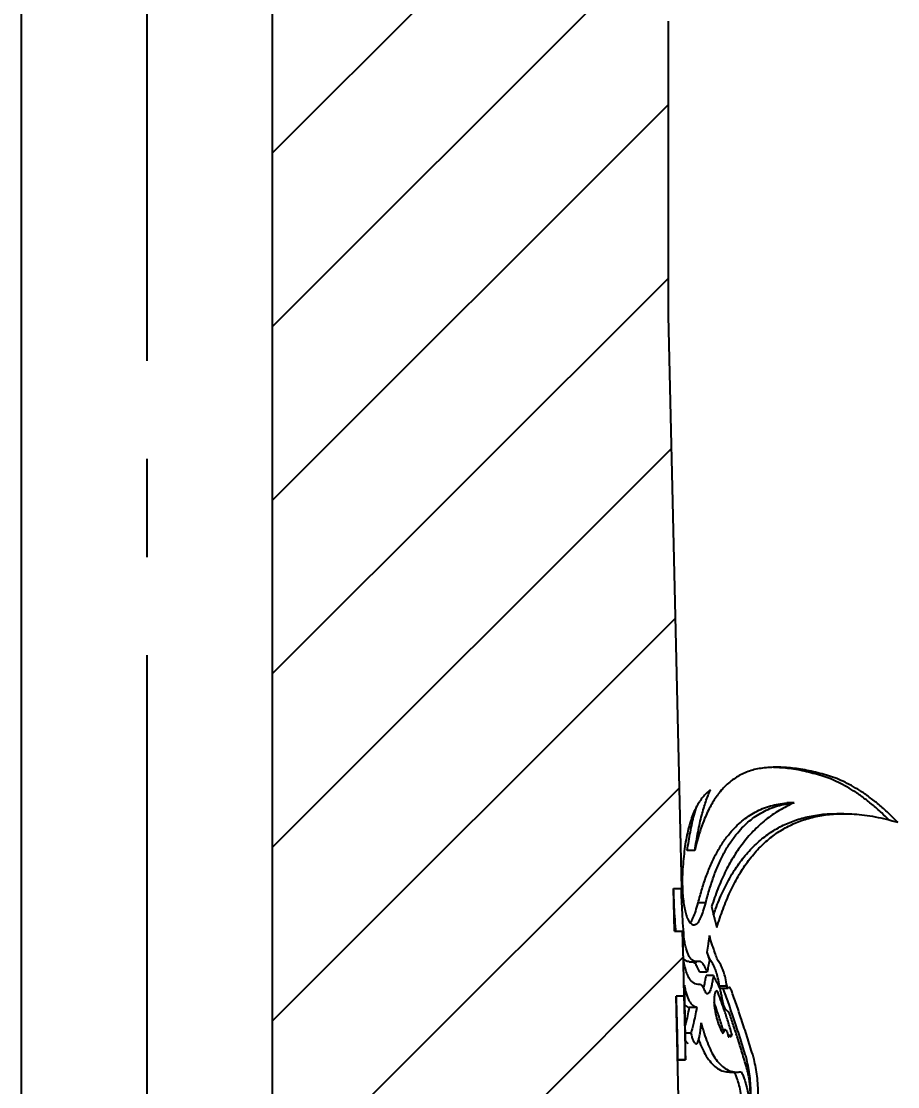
# Model space of a CAD drawing. Header units: millimetres. Extents: x 8 to 871, y 8 to 585.
# Drawn here: x 302.96 to 325.62, y 298.77 to 326.33 of the extents above; entities that cross this region are included whole.
import ezdxf

# ---------------------------------------------------------------- set-up
doc = ezdxf.new("R2010")
doc.units = ezdxf.units.MM
doc.linetypes.add('CENTERX2', pattern=[20.32, 12.7, -2.54, 2.54, -2.54])
for name, color, linetype in [('CENTERLINE', 4, 'CENTERX2'), ('DIMENSIONS', 2, 'Continuous'), ('HATCH', 3, 'Continuous')]:
    doc.layers.add(name, color=color, linetype=linetype)
doc.layers.add('OUTLINE', color=7, linetype='Continuous', lineweight=25)
doc.styles.add('SLDTEXTSTYLE0', font='TXT', dxfattribs={"width": 0.75})
doc.dimstyles.new('SLDDIMSTYLE8', dxfattribs={"dimtxt": 3.5, "dimasz": 2, "dimexe": 0, "dimexo": 0.0625, "dimgap": 0.875, "dimtad": 1, "dimdec": 4, "dimzin": 12, "dimdsep": 46, "dimtxsty": 'SLDTEXTSTYLE0', "dimsah": 1, "dimcen": 0.09, "dimazin": 3, "dimtfac": 1, "dimtofl": 0, "dimtmove": 0, "dimatfit": 3, "dimfxl": 0, "dimfrac": 2, "dimtolj": 1, "dimtzin": 12, "dimarcsym": 0})

# ---------------------------------------------------------------- blocks, each defined once
blk = doc.blocks.new('_D_13')
at = {"layer": 'DIMENSIONS'}
blk.add_arc((306.209, 330.135), 79.007, 79, 90, dxfattribs=at)
for points in [[(306.209, 409.142), (308.202, 408.617), (308.215, 409.617)], [(321.284, 407.69), (319.405, 408.539), (319.227, 407.555)]]:
    blk.add_solid(points, dxfattribs=at)
at = {"layer": 'DIMENSIONS', "insert": (310.711, 413.607), "char_height": 3.5, "attachment_point": 1, "rotation": 354.5, "style": 'SLDTEXTSTYLE0'}
blk.add_mtext('11°', dxfattribs=at)

msp = doc.modelspace()

# ---------------------------------------------------------------- hatches: boundary and pattern name
at = {"layer": 'HATCH'}
h = msp.add_hatch(dxfattribs=at)
h.set_pattern_fill('ANSI31', color=256, angle=3e-322, style=0)
edge = h.paths.add_edge_path(flags=0)
edge.add_line((320.34869, 290.09243), (320.33579, 290.64907))
edge.add_spline(control_points=[(320.33579, 290.64907), (320.26911, 290.64907), (320.20242, 290.64907), (320.13574, 290.64907)], knot_values=[0.00000173, 0.00000173, 0.00000173, 0.00000173, 0.00020178, 0.00020178, 0.00020178, 0.00020178], weights=[1, 1, 1, 1], degree=3, periodic=0)
edge.add_line((320.13574, 290.64907), (320.12031, 291.31453))
edge.add_line((320.12031, 291.31453), (320.32037, 291.31453))
edge.add_line((320.32037, 291.31453), (320.31445, 291.56971))
edge.add_line((320.31445, 291.56971), (320.1144, 291.56971))
edge.add_line((320.1144, 291.56971), (319.89323, 301.11118))
edge.add_spline(control_points=[(319.89323, 301.11118), (319.95992, 301.11118), (320.0266, 301.11118), (320.09329, 301.11118)], knot_values=[0.0000041, 0.0000041, 0.0000041, 0.0000041, 0.00020416, 0.00020416, 0.00020416, 0.00020416], weights=[1, 1, 1, 1], degree=3, periodic=0)
edge.add_line((320.09329, 301.11118), (320.05436, 302.7904))
edge.add_spline(control_points=[(320.05436, 302.7904), (319.98768, 302.7904), (319.92099, 302.7904), (319.85431, 302.7904)], knot_values=[0.00001457, 0.00001457, 0.00001457, 0.00001457, 0.00021462, 0.00021462, 0.00021462, 0.00021462], weights=[1, 1, 1, 1], degree=3, periodic=0)
edge.add_line((319.85431, 302.7904), (319.82857, 303.90073))
edge.add_line((319.82857, 303.90073), (320.02863, 303.90073))
edge.add_line((320.02863, 303.90073), (319.68518, 318.71755))
edge.add_arc((324.68384, 318.83342), 5, 180, 181.327843, ccw=False)
edge.add_line((319.68384, 318.83342), (319.68384, 326.33342))
edge.add_arc((342.38384, 326.33342), 22.7, 169.323301, 180, ccw=False)
edge.add_line((320.07682, 330.53898), (309.99461, 332.57812))
edge.add_line((309.99461, 332.57812), (309.45884, 329.8218))
edge.add_line((309.45884, 329.8218), (309.45884, 182.95846))
edge.add_line((309.45884, 182.95846), (321.48384, 187.3352))
edge.add_arc((344.60884, 196.6352), 24.925, 180, 201.908125, ccw=False)
edge.add_line((319.68384, 196.6352), (319.68384, 202.4352))
edge.add_arc((339.68384, 202.4352), 20, 163.903735, 180, ccw=False)
edge.add_line((320.46789, 207.98024), (321.6945, 212.23094))
edge.add_arc((312.0865, 215.00347), 10.00003, 343.903735, 361.327843)
edge.add_line((322.08384, 215.2352), (320.86957, 267.62077))
edge.add_line((320.86957, 267.62077), (320.66952, 267.62077))
edge.add_line((320.66952, 267.62077), (320.61786, 269.84941))
edge.add_line((320.61786, 269.84941), (320.81792, 269.84941))
edge.add_line((320.81792, 269.84941), (320.73265, 273.52812))
edge.add_spline(control_points=[(320.73265, 273.52812), (320.66596, 273.52812), (320.59928, 273.52812), (320.53259, 273.52812)], knot_values=[0.00000702, 0.00000702, 0.00000702, 0.00000702, 0.00020707, 0.00020707, 0.00020707, 0.00020707], weights=[1, 1, 1, 1], degree=3, periodic=0)
edge.add_line((320.53259, 273.52812), (320.43569, 277.70853))
edge.add_spline(control_points=[(320.43569, 277.70853), (320.50238, 277.70853), (320.56906, 277.70853), (320.63575, 277.70853)], knot_values=[0.00008027, 0.00008027, 0.00008027, 0.00008027, 0.00028033, 0.00028033, 0.00028033, 0.00028033], weights=[1, 1, 1, 1], degree=3, periodic=0)
edge.add_line((320.63575, 277.70853), (320.49424, 283.81314))
edge.add_spline(control_points=[(320.49424, 283.81314), (320.42756, 283.81314), (320.36088, 283.81314), (320.29419, 283.81314)], knot_values=[0.0000165, 0.0000165, 0.0000165, 0.0000165, 0.00021656, 0.00021656, 0.00021656, 0.00021656], weights=[1, 1, 1, 1], degree=3, periodic=0)
edge.add_line((320.29419, 283.81314), (320.18597, 288.48212))
edge.add_spline(control_points=[(320.18597, 288.48212), (320.25265, 288.48212), (320.31934, 288.48212), (320.38602, 288.48212)], knot_values=[0.00000364, 0.00000364, 0.00000364, 0.00000364, 0.00020369, 0.00020369, 0.00020369, 0.00020369], weights=[1, 1, 1, 1], degree=3, periodic=0)
edge.add_line((320.38602, 288.48212), (320.36342, 289.45728))
edge.add_line((320.36342, 289.45728), (320.16336, 289.45728))
edge.add_line((320.16336, 289.45728), (320.14864, 290.09243))
edge.add_line((320.14864, 290.09243), (320.34869, 290.09243))

# ---------------------------------------------------------------- linework, layer by layer
at = {"layer": 'CENTERLINE'}
msp.add_line((306.20884, 431.85122), (306.20884, 158.80087), dxfattribs=at)
at = {"layer": 'OUTLINE'}
for p, q in [((302.95884, 429.83342), (302.95884, 156.8852)), ((309.45884, 182.95846), (309.45884, 329.8218)), ((319.68384, 326.33342), (319.68384, 318.83342)), ((319.68518, 318.71755), (320.02863, 303.90073)), ((322.94269, 306.11738), (322.75997, 306.11738)), ((324.22797, 305.83284), (324.04775, 305.83284)), ((320.37788, 304.88187), (320.18, 304.88187)), ((319.85431, 302.7904), (319.82857, 303.90073)), ((319.82857, 303.90073), (320.02863, 303.90073)), ((320.65759, 303.52459), (320.46116, 303.52459)), ((319.85431, 302.7904), (320.05436, 302.7904)), ((320.05436, 302.7904), (320.09329, 301.11118)), ((320.07286, 302.23748), (320.05436, 302.7904)), ((320.10383, 302.57751), (320.06149, 302.57751)), ((320.69952, 302.23949), (320.69228, 302.26119)), ((320.22748, 302.0047), (320.42638, 302.0047)), ((320.49411, 302.01), (320.47872, 302.012)), ((320.69743, 301.73295), (320.501, 301.73295)), ((320.86239, 301.64763), (320.66692, 301.64763)), ((320.50779, 301.41154), (320.49671, 301.41258)), ((320.51249, 301.41394), (320.50234, 301.41394)), ((320.61882, 301.40573), (320.59999, 301.32584)), ((321.21068, 301.36965), (321.01721, 301.36965)), ((321.03909, 301.31808), (321.23593, 301.31808)), ((320.1144, 291.56971), (319.89323, 301.11118)), ((320.09329, 301.11118), (319.89323, 301.11118)), ((320.42676, 300.82365), (320.22863, 300.82365)), ((321.1713, 300.24187), (321.0514, 300.24187)), ((320.27332, 300.1578), (320.13382, 300.1578)), ((320.41966, 299.88407), (320.42629, 299.88407)), ((321.34331, 300.09408), (321.23774, 300.09408)), ((321.24317, 300.06308), (321.25319, 300.06333)), ((319.93334, 299.46311), (319.93367, 299.46447)), ((320.13338, 299.46311), (319.93334, 299.46311)), ((319.93367, 299.46259), (320.13505, 299.46259)), ((320.13338, 299.46311), (320.13371, 299.46445)), ((321.27608, 299.14831), (321.46956, 299.14831))]:
    msp.add_line(p, q, dxfattribs=at)
msp.add_arc((324.68384, 318.83342), 5, 180, 181.327843, dxfattribs=at)
for points, knots in [([(322.12737, 307.0138), (322.06984, 307.00475), (321.95477, 306.98664), (321.79146, 306.93995), (321.63515, 306.87867), (321.48689, 306.80134), (321.34683, 306.7084), (321.21478, 306.59959), (321.09063, 306.47459), (320.94499, 306.29764), (320.78692, 306.05112), (320.64376, 305.75411), (320.53428, 305.45681), (320.45017, 305.17694), (320.40198, 304.98022), (320.37788, 304.88187)], [0, 0, 0, 0, 0.066008183, 0.132016401, 0.198343225, 0.264669597, 0.33068111, 0.396692558, 0.463042935, 0.529393308, 0.64608718, 0.762784187, 0.841821951, 0.920914467, 1, 1, 1, 1]), ([(323.78256, 306.83278), (323.63015, 306.87296), (323.3249, 306.95345), (322.89886, 307.01815), (322.49483, 307.04478), (322.24998, 307.02414), (322.12737, 307.0138)], [0, 0, 0, 0, 0.24822955, 0.49715449, 0.74821515, 1, 1, 1, 1]), ([(323.60483, 306.83278), (323.45172, 306.87266), (323.14508, 306.95252), (322.74631, 307.01664), (322.51116, 307.02582), (322.40814, 307.02984)], [0, 0, 0, 0, 0.35909926, 0.71919732, 1, 1, 1, 1]), ([(325.39545, 305.67214), (325.33431, 305.73298), (325.19163, 305.87498), (324.96602, 306.07046), (324.72017, 306.26289), (324.48265, 306.42556), (324.25411, 306.56188), (324.03469, 306.67352), (323.81752, 306.76631), (323.67573, 306.81062), (323.60483, 306.83278)], [0, 0, 0, 0, 0.10120771, 0.23619327, 0.3707824, 0.50575347, 0.62874059, 0.75172825, 0.875864, 1, 1, 1, 1]), ([(325.62313, 305.61299), (325.54194, 305.69447), (325.37931, 305.85768), (325.13368, 306.07259), (324.88799, 306.26545), (324.65144, 306.42808), (324.42462, 306.56377), (324.20767, 306.67455), (323.99292, 306.76669), (323.85268, 306.81075), (323.78256, 306.83278)], [0, 0, 0, 0, 0.13091903, 0.26222779, 0.39314552, 0.52444019, 0.64277837, 0.76111652, 0.88055838, 1, 1, 1, 1]), ([(320.7788, 306.45281), (320.74455, 306.4247), (320.67606, 306.36847), (320.5831, 306.26538), (320.4973, 306.14829), (320.41744, 306.01258), (320.3441, 305.85744), (320.27774, 305.68134), (320.22, 305.48778), (320.17041, 305.27606), (320.12894, 305.04721), (320.09569, 304.79853), (320.07018, 304.52769), (320.05927, 304.33911), (320.05382, 304.24482)], [0, 0, 0, 0, 0.07840134, 0.156802271, 0.235558874, 0.314315213, 0.398865516, 0.483415809, 0.568415956, 0.653417695, 0.739825233, 0.826227058, 0.913105541, 1, 1, 1, 1]), ([(320.37788, 304.88187), (320.40372, 305.04478), (320.45539, 305.37061), (320.55115, 305.78622), (320.65725, 306.15087), (320.73822, 306.35201), (320.7788, 306.45281)], [0, 0, 0, 0, 0.26447488, 0.52895169, 0.76396261, 1, 1, 1, 1]), ([(320.18, 304.88187), (320.20606, 305.04388), (320.25818, 305.36789), (320.34307, 305.74739), (320.40685, 305.95293), (320.4311, 306.0311)], [0, 0, 0, 0, 0.38258848, 0.76517974, 1, 1, 1, 1]), ([(320.46116, 303.52459), (320.49453, 303.64693), (320.56128, 303.89162), (320.67636, 304.23608), (320.80544, 304.55481), (320.95046, 304.84332), (321.11102, 305.10665), (321.27403, 305.32345), (321.43602, 305.50041), (321.59402, 305.64432), (321.76173, 305.76992), (321.94022, 305.87812), (322.12913, 305.96899), (322.32935, 306.03951), (322.53903, 306.0849), (322.68632, 306.10655), (322.75997, 306.11738)], [0, 0, 0, 0, 0.07966747, 0.1593509, 0.23896806, 0.32020123, 0.40148248, 0.48271267, 0.54637412, 0.61003563, 0.67408305, 0.7381312, 0.80339365, 0.86865086, 0.9343193, 1, 1, 1, 1]), ([(320.65759, 303.52459), (320.69089, 303.64742), (320.7575, 303.8931), (320.87244, 304.23885), (321.00148, 304.55879), (321.14656, 304.84834), (321.30731, 305.11246), (321.47013, 305.3291), (321.63138, 305.50524), (321.78798, 305.64793), (321.95416, 305.7725), (322.13097, 305.87985), (322.31809, 305.97002), (322.51637, 306.03997), (322.72398, 306.08504), (322.86978, 306.1066), (322.94269, 306.11738)], [0, 0, 0, 0, 0.08008011, 0.16017693, 0.24020602, 0.32188531, 0.40361401, 0.48529017, 0.54863471, 0.61197961, 0.67570784, 0.73943675, 0.80437389, 0.86930577, 0.9346469, 1, 1, 1, 1]), ([(322.94269, 306.11738), (322.81311, 306.05414), (322.55356, 305.92747), (322.2034, 305.67937), (321.88194, 305.38711), (321.60281, 305.05842), (321.36105, 304.69924), (321.15218, 304.31834), (320.96621, 303.89301), (320.86048, 303.58473), (320.8076, 303.43057)], [0, 0, 0, 0, 0.13147039, 0.263342088, 0.394816253, 0.526720279, 0.644427847, 0.762137772, 0.881048352, 1, 1, 1, 1]), ([(320.8618, 303.21232), (320.879, 303.26374), (320.95001, 303.47603), (321.09604, 303.81819), (321.30561, 304.22859), (321.54494, 304.59122), (321.81224, 304.91329), (322.10202, 305.18374), (322.413, 305.40494), (322.74341, 305.57912), (323.10049, 305.71157), (323.48659, 305.79548), (323.80586, 305.83385), (324.00192, 305.82866), (324.05263, 305.82732)], [0, 0, 0, 0, 0.02971596, 0.1226906, 0.21556245, 0.31126004, 0.40704482, 0.50274067, 0.59439361, 0.6861228, 0.77777497, 0.87233108, 0.96697378, 1, 1, 1, 1]), ([(320.94536, 302.88634), (320.99788, 303.04765), (321.10296, 303.37035), (321.28675, 303.81629), (321.49509, 304.22458), (321.73182, 304.58707), (321.99658, 304.90886), (322.28354, 305.17948), (322.59163, 305.401), (322.91889, 305.57591), (323.273, 305.70851), (323.65456, 305.79583), (324.06287, 305.83676), (324.43652, 305.83227), (324.76579, 305.80141), (325.04437, 305.75714), (325.32936, 305.69087), (325.5252, 305.63895), (325.62313, 305.61299)], [0, 0, 0, 0, 0.06857197, 0.13717123, 0.20569457, 0.27630206, 0.34697368, 0.41757959, 0.48520496, 0.55288662, 0.62051133, 0.69029084, 0.76013462, 0.82991916, 0.872328, 0.91473476, 0.95736412, 1, 1, 1, 1]), ([(320.05382, 304.24482), (320.05304, 304.22145), (320.05148, 304.17469), (320.05164, 304.07208), (320.05351, 303.96247), (320.05682, 303.85725), (320.06115, 303.76495), (320.06514, 303.70827), (320.06757, 303.68493), (320.06814, 303.67938)], [0, 0, 0, 0, 0.16597048, 0.33214085, 0.4917695, 0.63883839, 0.79010945, 0.95004585, 1, 1, 1, 1]), ([(319.88752, 302.7904), (319.88391, 302.83609), (319.87104, 302.9986), (319.8544, 303.27015), (319.8374, 303.59502), (319.83152, 303.79882), (319.82857, 303.90073)], [0, 0, 0, 0, 0.11505187, 0.40927287, 0.70462708, 1, 1, 1, 1]), ([(320.10383, 302.57751), (320.09446, 302.69455), (320.07573, 302.92863), (320.05425, 303.27022), (320.03749, 303.59487), (320.03158, 303.79877), (320.02863, 303.90073)], [0, 0, 0, 0, 0.24954495, 0.49904916, 0.74951655, 1, 1, 1, 1]), ([(320.06814, 303.67938), (320.07636, 303.61322), (320.09282, 303.48056), (320.12413, 303.31903), (320.16072, 303.18504), (320.20085, 303.0875), (320.24346, 303.02019), (320.28779, 302.97872), (320.33613, 302.95743), (320.37184, 302.96201), (320.38969, 302.96429)], [0, 0, 0, 0, 0.13533315, 0.27133662, 0.40666523, 0.54263373, 0.65622001, 0.76980637, 0.88490319, 1, 1, 1, 1]), ([(320.25642, 303.01225), (320.25857, 303.01435), (320.2727, 303.02818), (320.29965, 303.07165), (320.34526, 303.16017), (320.40019, 303.3003), (320.44072, 303.44939), (320.46116, 303.52459)], [0, 0, 0, 0, 0.03206886, 0.21160362, 0.39218762, 0.69341776, 1, 1, 1, 1]), ([(320.38969, 302.96429), (320.40129, 302.96896), (320.42455, 302.97832), (320.46075, 303.01634), (320.49767, 303.07164), (320.54308, 303.16223), (320.59744, 303.30165), (320.63742, 303.44985), (320.65759, 303.52459)], [0, 0, 0, 0, 0.1358856, 0.27258412, 0.40846962, 0.5451671, 0.7705927, 1, 1, 1, 1]), ([(320.8076, 303.43057), (320.81906, 303.38397), (320.84198, 303.29078), (320.88752, 303.10938), (320.92248, 302.97456), (320.94536, 302.88634)], [0, 0, 0, 0, 0.25686469, 0.51372896, 1, 1, 1, 1]), ([(320.75276, 302.68031), (320.74734, 302.64368), (320.73649, 302.57042), (320.71566, 302.4271), (320.70062, 302.32039), (320.69074, 302.25032)], [0, 0, 0, 0, 0.255559242, 0.511117982, 1, 1, 1, 1]), ([(320.89472, 302.23949), (320.88206, 302.27753), (320.85675, 302.3536), (320.80899, 302.50054), (320.77493, 302.60944), (320.75276, 302.68031)], [0, 0, 0, 0, 0.25883241, 0.51766387, 1, 1, 1, 1]), ([(320.47872, 302.012), (320.45473, 302.00802), (320.40669, 302.00003), (320.34249, 302.02074), (320.28419, 302.06531), (320.23491, 302.13262), (320.19345, 302.21785), (320.15884, 302.31791), (320.12851, 302.43568), (320.11205, 302.53023), (320.10383, 302.57751)], [0, 0, 0, 0, 0.13402918, 0.26846417, 0.402493, 0.5369254, 0.65216824, 0.76741111, 0.88370567, 1, 1, 1, 1]), ([(320.49671, 301.41258), (320.47155, 301.41431), (320.42122, 301.41775), (320.35436, 301.44624), (320.29394, 301.49192), (320.23426, 301.56427), (320.17841, 301.67115), (320.1302, 301.82356), (320.09375, 302.00848), (320.07983, 302.16107), (320.07286, 302.23748)], [0, 0, 0, 0, 0.10499434, 0.20998857, 0.31563294, 0.4212774, 0.56490649, 0.70894876, 0.85425896, 1, 1, 1, 1]), ([(320.69074, 302.25032), (320.69606, 302.23228), (320.70671, 302.19622), (320.72752, 302.12656), (320.74325, 302.07493), (320.75349, 302.04133)], [0, 0, 0, 0, 0.258862525, 0.517724624, 1, 1, 1, 1]), ([(320.82424, 301.97212), (320.81252, 301.99035), (320.78906, 302.02682), (320.74661, 302.11097), (320.71791, 302.18929), (320.69952, 302.23949)], [0, 0, 0, 0, 0.26411169, 0.52823125, 1, 1, 1, 1]), ([(321.01876, 301.97212), (321.00704, 301.99045), (320.98359, 302.02711), (320.94138, 302.11139), (320.91291, 302.18956), (320.89472, 302.23949)], [0, 0, 0, 0, 0.26533596, 0.53067765, 1, 1, 1, 1]), ([(320.22748, 302.00703), (320.22174, 302.00633), (320.19221, 302.00276), (320.14593, 302.01952), (320.10894, 302.05078), (320.09106, 302.0659)], [0, 0, 0, 0, 0.11078739, 0.5700281, 1, 1, 1, 1]), ([(320.501, 301.73295), (320.48033, 301.7824), (320.43898, 301.88128), (320.38113, 301.96876), (320.34587, 301.99348), (320.32986, 302.0047)], [0, 0, 0, 0, 0.35325267, 0.7064656, 1, 1, 1, 1]), ([(320.69743, 301.73295), (320.67674, 301.78296), (320.63537, 301.88297), (320.5777, 301.96608), (320.53585, 302.00667), (320.51545, 302.00765), (320.51038, 302.00789)], [0, 0, 0, 0, 0.32038599, 0.64073863, 0.91069116, 1, 1, 1, 1]), ([(320.75349, 302.04133), (320.74858, 302.01492), (320.73875, 301.96209), (320.71994, 301.85929), (320.70633, 301.78292), (320.69743, 301.73295)], [0, 0, 0, 0, 0.2569906, 0.51397654, 1, 1, 1, 1]), ([(321.01721, 301.36965), (321.0034, 301.44335), (320.97789, 301.57951), (320.93072, 301.74294), (320.8803, 301.8785), (320.84359, 301.9398), (320.82424, 301.97212)], [0, 0, 0, 0, 0.270997739, 0.500601165, 0.736731899, 1, 1, 1, 1]), ([(321.21068, 301.36965), (321.19691, 301.44348), (321.17153, 301.57965), (321.12456, 301.74321), (321.07444, 301.87861), (321.03796, 301.93988), (321.01876, 301.97212)], [0, 0, 0, 0, 0.2719316, 0.50155331, 0.73771323, 1, 1, 1, 1]), ([(320.66692, 301.64763), (320.66274, 301.62697), (320.65439, 301.58565), (320.63828, 301.50501), (320.62653, 301.44504), (320.61882, 301.40573)], [0, 0, 0, 0, 0.25622979, 0.51246043, 1, 1, 1, 1]), ([(320.86239, 301.64763), (320.85823, 301.6269), (320.84991, 301.58546), (320.83391, 301.50482), (320.82224, 301.44491), (320.81461, 301.40573)], [0, 0, 0, 0, 0.25701803, 0.5140393, 1, 1, 1, 1]), ([(320.97941, 301.41051), (320.96859, 301.42756), (320.94696, 301.46167), (320.90734, 301.53716), (320.87999, 301.60439), (320.86239, 301.64763)], [0, 0, 0, 0, 0.26302021, 0.52604126, 1, 1, 1, 1]), ([(320.10886, 301.39959), (320.11589, 301.35635), (320.12998, 301.26983), (320.1586, 301.1592), (320.19285, 301.0627), (320.24377, 300.96202), (320.31677, 300.8701), (320.39005, 300.83915), (320.42676, 300.82365)], [0, 0, 0, 0, 0.13284918, 0.26586322, 0.39871301, 0.53173122, 0.76541027, 1, 1, 1, 1]), ([(320.13598, 300.04089), (320.13391, 300.15371), (320.12978, 300.37935), (320.12103, 300.83193), (320.11372, 301.17274), (320.10886, 301.39959)], [0, 0, 0, 0, 0.25058272, 0.5011649, 1, 1, 1, 1]), ([(320.6343, 301.25403), (320.6216, 301.28257), (320.5962, 301.33965), (320.56035, 301.38669), (320.53624, 301.40922), (320.52516, 301.40994), (320.52412, 301.41001)], [0, 0, 0, 0, 0.33873267, 0.67746553, 0.9697598, 1, 1, 1, 1]), ([(320.81461, 301.40573), (320.80791, 301.37485), (320.79452, 301.31309), (320.77073, 301.24539), (320.74528, 301.19845), (320.7184, 301.17353), (320.69092, 301.17293), (320.66224, 301.19558), (320.64397, 301.2338), (320.6343, 301.25403)], [0, 0, 0, 0, 0.13843918, 0.27691868, 0.41512308, 0.55334227, 0.69627421, 0.83920993, 1, 1, 1, 1]), ([(321.07727, 301.08949), (321.07028, 301.12906), (321.05746, 301.20167), (321.03368, 301.2888), (321.00817, 301.36064), (320.98934, 301.39328), (320.97941, 301.41051)], [0, 0, 0, 0, 0.27369176, 0.50224576, 0.73731723, 1, 1, 1, 1]), ([(321.04138, 301.31882), (321.04096, 301.31861), (321.03727, 301.3168), (321.03029, 301.3259), (321.02236, 301.34434), (321.01877, 301.36196), (321.01721, 301.36965)], [0, 0, 0, 0, 0.04659319, 0.40389778, 0.74000024, 1, 1, 1, 1]), ([(321.1299, 301.26569), (321.12375, 301.28155), (321.11401, 301.30662), (321.10295, 301.315), (321.09888, 301.31808)], [0, 0, 0, 0, 0.63222133, 1, 1, 1, 1]), ([(321.68306, 299.60158), (321.63503, 299.75676), (321.53899, 300.06711), (321.39791, 300.49604), (321.26103, 300.89779), (321.17364, 301.14299), (321.1299, 301.26569)], [0, 0, 0, 0, 0.25975088, 0.51950199, 0.75953556, 1, 1, 1, 1]), ([(321.23471, 301.31879), (321.23431, 301.31859), (321.2307, 301.31679), (321.22379, 301.32575), (321.21588, 301.34406), (321.21228, 301.36178), (321.21068, 301.36965)], [0, 0, 0, 0, 0.04440158, 0.39902346, 0.7330745, 1, 1, 1, 1]), ([(321.32273, 301.26569), (321.31652, 301.28055), (321.30168, 301.31612), (321.27481, 301.34024), (321.25429, 301.33435), (321.24421, 301.32354), (321.24314, 301.32238)], [0, 0, 0, 0, 0.25268583, 0.60472622, 0.95778588, 1, 1, 1, 1]), ([(321.87287, 299.60158), (321.82498, 299.75717), (321.7292, 300.06835), (321.58874, 300.49761), (321.45276, 300.89889), (321.3661, 301.14335), (321.32273, 301.26569)], [0, 0, 0, 0, 0.26055763, 0.52111568, 0.76034385, 1, 1, 1, 1]), ([(319.89323, 301.11118), (319.89484, 301.04503), (319.89806, 300.91161), (319.90455, 300.66826), (319.91215, 300.38284), (319.92002, 300.06948), (319.92722, 299.75773), (319.93128, 299.56218), (319.93334, 299.46311)], [0, 0, 0, 0, 0.14147721, 0.28530906, 0.46871182, 0.65791043, 0.82669013, 1, 1, 1, 1]), ([(320.09329, 301.11118), (320.09489, 301.04472), (320.09814, 300.91067), (320.10466, 300.66642), (320.11225, 300.38026), (320.12012, 300.06702), (320.12729, 299.75624), (320.13133, 299.56166), (320.13338, 299.46311)], [0, 0, 0, 0, 0.14191121, 0.28619354, 0.46993842, 0.65945267, 0.82752024, 1, 1, 1, 1]), ([(320.97736, 301.19827), (320.9693, 301.21455), (320.95318, 301.2471), (320.92737, 301.2501), (320.904, 301.21756), (320.88581, 301.14973), (320.87526, 301.05811), (320.87303, 300.95785), (320.87795, 300.85713), (320.88664, 300.80104), (320.89111, 300.77224)], [0, 0, 0, 0, 0.13134785, 0.26256971, 0.39657882, 0.52877027, 0.65368866, 0.77072028, 0.88226997, 1, 1, 1, 1]), ([(321.34331, 300.09408), (321.31166, 300.20398), (321.24835, 300.42379), (321.15464, 300.71316), (321.06394, 300.97355), (321.00625, 301.12327), (320.97736, 301.19827)], [0, 0, 0, 0, 0.263566911, 0.527134389, 0.763142803, 1, 1, 1, 1]), ([(321.22395, 300.72382), (321.20935, 300.73447), (321.18398, 300.75297), (321.15011, 300.81387), (321.12223, 300.88648), (321.09699, 300.97799), (321.08392, 301.05191), (321.07727, 301.08949)], [0, 0, 0, 0, 0.24870391, 0.43201401, 0.62068847, 0.80712923, 1, 1, 1, 1]), ([(320.1197, 300.88291), (320.12026, 300.88223), (320.14995, 300.84612), (320.18967, 300.83478), (320.22863, 300.82365)], [0, 0, 0, 0, 0.01899015, 1, 1, 1, 1]), ([(320.22863, 300.82365), (320.21419, 300.74752), (320.18532, 300.59525), (320.15222, 300.44468), (320.13444, 300.37595), (320.1301, 300.35915)], [0, 0, 0, 0, 0.43038419, 0.86077565, 1, 1, 1, 1]), ([(320.42676, 300.82365), (320.41234, 300.7468), (320.38348, 300.59311), (320.34313, 300.41258), (320.30603, 300.26523), (320.28425, 300.19368), (320.27332, 300.1578)], [0, 0, 0, 0, 0.26767671, 0.53535815, 0.76703759, 1, 1, 1, 1]), ([(321.10684, 300.24187), (321.08958, 300.30113), (321.04056, 300.46942), (320.96245, 300.70885), (320.90213, 300.87808), (320.87424, 300.95632)], [0, 0, 0, 0, 0.22615771, 0.64224682, 1, 1, 1, 1]), ([(320.89111, 300.77224), (320.90707, 300.69449), (320.93866, 300.54063), (320.99401, 300.36721), (321.05147, 300.23274), (321.09155, 300.17568), (321.11179, 300.14688)], [0, 0, 0, 0, 0.27209921, 0.53846191, 0.76696892, 1, 1, 1, 1]), ([(321.28879, 300.62034), (321.28331, 300.63516), (321.27236, 300.66481), (321.25057, 300.70393), (321.2341, 300.71623), (321.22395, 300.72382)], [0, 0, 0, 0, 0.27712076, 0.55430063, 1, 1, 1, 1]), ([(321.72945, 299.21717), (321.69125, 299.34671), (321.61485, 299.60581), (321.50266, 299.96659), (321.39368, 300.30634), (321.32377, 300.51562), (321.28879, 300.62034)], [0, 0, 0, 0, 0.25997151, 0.51994293, 0.75980854, 1, 1, 1, 1]), ([(320.39844, 299.88293), (320.40728, 299.88103), (320.42496, 299.87724), (320.45172, 299.91426), (320.47756, 299.98338), (320.50129, 300.08396), (320.5217, 300.2131), (320.53453, 300.33042), (320.5402, 300.40391), (320.54159, 300.42181)], [0, 0, 0, 0, 0.16012371, 0.32022256, 0.48060562, 0.64094242, 0.79559175, 0.95020259, 1, 1, 1, 1]), ([(320.54159, 300.42181), (320.56632, 300.32937), (320.61578, 300.1445), (320.70034, 299.90427), (320.7932, 299.6928), (320.89998, 299.50586), (321.02144, 299.35097), (321.15993, 299.23359), (321.31048, 299.16347), (321.45085, 299.1418), (321.54206, 299.15378), (321.57656, 299.15831)], [0, 0, 0, 0, 0.10536586, 0.21073319, 0.31833544, 0.42593935, 0.54859264, 0.67124751, 0.79728537, 0.92332389, 1, 1, 1, 1]), ([(321.11179, 300.14688), (321.11811, 300.17015), (321.13076, 300.2167), (321.15679, 300.24554), (321.1849, 300.24003), (321.21215, 300.19656), (321.23213, 300.13169), (321.24022, 300.08141), (321.24317, 300.06308)], [0, 0, 0, 0, 0.17748036, 0.35494864, 0.53645272, 0.72192078, 0.89861639, 1, 1, 1, 1]), ([(320.13485, 299.46923), (320.13533, 299.47689), (320.13628, 299.49221), (320.13755, 299.54241), (320.13851, 299.61017), (320.13901, 299.69588), (320.1389, 299.79325), (320.13808, 299.90016), (320.13697, 299.98396), (320.13614, 300.03154), (320.13598, 300.04089)], [0, 0, 0, 0, 0.14378581, 0.28779789, 0.43176314, 0.57048861, 0.70916711, 0.83875744, 0.96833379, 1, 1, 1, 1]), ([(320.13712, 299.96415), (320.14708, 299.94561), (320.16714, 299.90829), (320.18901, 299.89142), (320.20002, 299.88293)], [0, 0, 0, 0, 0.49659861, 1, 1, 1, 1]), ([(320.27332, 300.1578), (320.28315, 300.11918), (320.30281, 300.04195), (320.33417, 299.96359), (320.36594, 299.90893), (320.38759, 299.89161), (320.39844, 299.88293)], [0, 0, 0, 0, 0.26805227, 0.53611459, 0.76730044, 1, 1, 1, 1]), ([(320.47714, 299.9885), (320.48586, 299.96294), (320.52276, 299.85489), (320.5961, 299.69706), (320.70259, 299.50807), (320.82468, 299.35287), (320.96426, 299.23537), (321.11397, 299.16176), (321.22251, 299.15316), (321.27609, 299.14892)], [0, 0, 0, 0, 0.044629864, 0.18871052, 0.332793573, 0.498395635, 0.664000373, 0.834144709, 1, 1, 1, 1]), ([(321.26957, 300.06374), (321.27841, 300.06532), (321.30295, 300.06973), (321.32757, 300.08458), (321.34331, 300.09408)], [0, 0, 0, 0, 0.36029363, 1, 1, 1, 1]), ([(321.61284, 297.09566), (321.63982, 297.11187), (321.69377, 297.14427), (321.77182, 297.25126), (321.84417, 297.40024), (321.90707, 297.58785), (321.95757, 297.80756), (321.99361, 298.04559), (322.01423, 298.29741), (322.02001, 298.54977), (322.011, 298.80014), (321.9891, 299.04064), (321.95449, 299.26766), (321.91476, 299.45524), (321.8849, 299.55954), (321.87287, 299.60158)], [0, 0, 0, 0, 0.08563594, 0.17125809, 0.25706384, 0.34284154, 0.42467575, 0.50648261, 0.58319323, 0.65989332, 0.73306496, 0.80624016, 0.87865434, 0.95108743, 1, 1, 1, 1]), ([(321.66243, 297.4365), (321.68142, 297.48931), (321.72136, 297.6004), (321.76903, 297.81412), (321.80517, 298.05248), (321.82545, 298.30507), (321.83086, 298.55692), (321.82147, 298.80627), (321.7993, 299.04524), (321.76455, 299.27061), (321.7248, 299.4566), (321.69504, 299.55997), (321.68306, 299.60158)], [0, 0, 0, 0, 0.10206145, 0.21468244, 0.32726089, 0.43214995, 0.53702343, 0.63666669, 0.73631576, 0.8349152, 0.93354177, 1, 1, 1, 1]), ([(321.3897, 299.14831), (321.40148, 299.12456), (321.42678, 299.07353), (321.47002, 298.96147), (321.51797, 298.80624), (321.55933, 298.62213), (321.58984, 298.44133), (321.60241, 298.32833), (321.60876, 298.27135)], [0, 0, 0, 0, 0.12067429, 0.25924009, 0.47101942, 0.68901596, 0.8431975, 1, 1, 1, 1]), ([(321.57656, 299.15831), (321.58992, 299.13126), (321.61681, 299.07687), (321.66144, 298.96078), (321.70913, 298.80511), (321.75019, 298.62109), (321.78043, 298.44067), (321.79289, 298.3281), (321.79918, 298.27135)], [0, 0, 0, 0, 0.13517107, 0.27183145, 0.48019601, 0.69466944, 0.84606701, 1, 1, 1, 1]), ([(321.79918, 298.27135), (321.8034, 298.31807), (321.81184, 298.41151), (321.81504, 298.56003), (321.81076, 298.70943), (321.79888, 298.85683), (321.77959, 298.99744), (321.75608, 299.11898), (321.73752, 299.1874), (321.72945, 299.21717)], [0, 0, 0, 0, 0.1472958, 0.2945848, 0.44184337, 0.58911664, 0.73743159, 0.88576586, 1, 1, 1, 1])]:
    msp.add_open_spline(points, degree=3, knots=knots, dxfattribs=at)

# ---------------------------------------------------------------- dimensions: what is measured, and where the dimension line sits
at = {"layer": 'DIMENSIONS'}
dim = msp.add_angular_dim_2l(base=(313.78135, 408.77823), line1=((306.20884, 330.13474), (325.5883, 429.83342)), line2=((306.20884, 431.85122), (306.20884, 158.80087)), dimstyle='SLDDIMSTYLE8', dxfattribs=at)
dim.commit()
dim.dimension.update_dxf_attribs({"geometry": '_D_13', "text_midpoint": (313.78135, 408.77823), "dimtype": 162})

doc.saveas('drawing.dxf')
